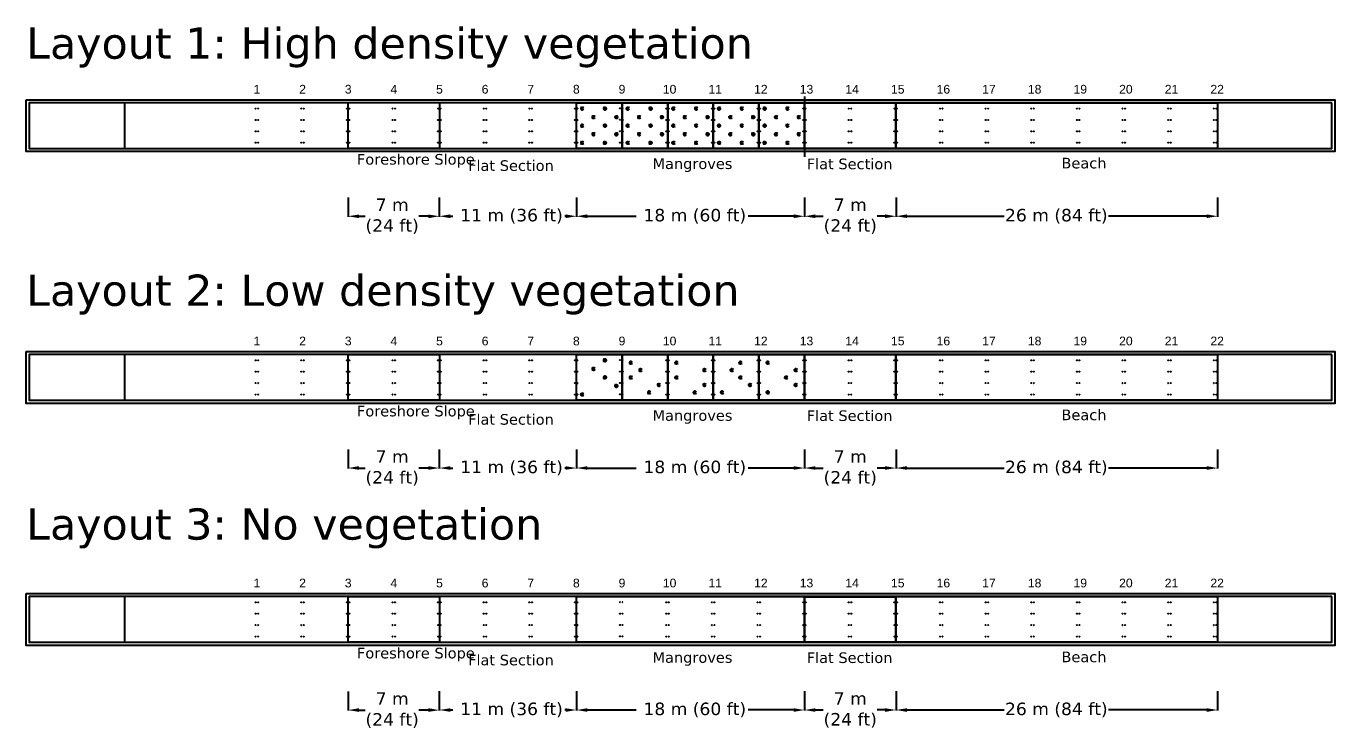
# Model space of a CAD drawing. Header units: feet. Extents: x 0 to 695, y -979 to -294.
# Drawn here: x 499.1 to 604, y -469 to -412.8 of the extents above; entities that cross this region are included whole.
import ezdxf

# ---------------------------------------------------------------- set-up
doc = ezdxf.new("R2010")
doc.units = ezdxf.units.FT
doc.header["$MEASUREMENT"] = 0
doc.header["$PDMODE"] = 35
for name, color, linetype in [(').5 layer template', 7, 'Continuous'), ('ATM Mangroves', 3, 'Continuous'), ('Beach Slopes', 80, 'Continuous'), ('No of Bays', 2, 'Continuous'), ('Slabs', 7, 'Continuous')]:
    doc.layers.add(name, color=color, linetype=linetype)
doc.styles.get("Standard").update_dxf_attribs({"font": 'verdana.ttf'})
doc.dimstyles.new('Meters', dxfattribs={"dimscale": 0.25, "dimtxt": 1, "dimasz": 0.18, "dimexe": 0.178, "dimexo": 0.0625, "dimgap": 0.09, "dimtad": 0, "dimtih": 1, "dimtoh": 1, "dimzin": 0, "dimdsep": 46, "dimtxsty": 'Standard', "dimcen": 0.09, "dimazin": 0, "dimtfac": 1, "dimtofl": 0, "dimtmove": 0, "dimatfit": 3, "dimfxl": 0.5, "dimfxlon": 1, "dimtolj": 1, "dimtzin": 0, "dimarcsym": 0})

# ---------------------------------------------------------------- blocks, each defined once
blk = doc.blocks.new('*D166')
at = {"layer": 'Beach Slopes', "color": 0, "lineweight": -2, "transparency": 16777216}
for p, q in [((543.2, -426.54), (543.2, -428.09)), ((561.48, -426.54), (561.48, -428.09)), ((544.08, -428.04), (547.99, -428.04)), ((560.61, -428.04), (556.96, -428.04))]:
    blk.add_line(p, q, dxfattribs=at)
at = {"layer": 'Beach Slopes', "color": 0, "transparency": 16777216}
for points in [[(544.08, -427.89), (544.08, -428.19), (543.2, -428.04)], [(560.61, -427.89), (560.61, -428.19), (561.48, -428.04)]]:
    blk.add_solid(points, dxfattribs=at)
at = {"layer": 'Defpoints', "color": 0, "transparency": 16777216}
for p in [(543.2, -422.61), (561.48, -422.61), (561.48, -428.04)]:
    blk.add_point(p, dxfattribs=at)
at = {"layer": 'Beach Slopes', "color": 0, "transparency": 16777216, "insert": (552.47, -428.04), "char_height": 0.25, "attachment_point": 5}
blk.add_mtext('\\A1;{\\H4x; 18 m (60 ft)}', dxfattribs=at)
blk = doc.blocks.new('*D167')
at = {"layer": 'Beach Slopes', "color": 0, "lineweight": -2, "transparency": 16777216}
for p, q in [((568.82, -426.54), (568.82, -428.08)), ((594.6, -426.54), (594.6, -428.08)), ((569.69, -428.04), (577.48, -428.04)), ((593.73, -428.04), (585.85, -428.04))]:
    blk.add_line(p, q, dxfattribs=at)
at = {"layer": 'Beach Slopes', "color": 0, "transparency": 16777216}
for points in [[(569.69, -427.89), (569.69, -428.18), (568.82, -428.04)], [(593.73, -427.89), (593.73, -428.18), (594.6, -428.04)]]:
    blk.add_solid(points, dxfattribs=at)
at = {"layer": 'Defpoints', "color": 0, "transparency": 16777216}
for p in [(568.82, -422.61), (594.6, -422.61), (594.6, -428.04)]:
    blk.add_point(p, dxfattribs=at)
at = {"layer": 'Beach Slopes', "color": 0, "transparency": 16777216, "insert": (581.67, -428.04), "char_height": 0.25, "attachment_point": 5}
blk.add_mtext('\\A1;{\\H4x;26 m (84 ft)}', dxfattribs=at)
blk = doc.blocks.new('*D168')
at = {"layer": 'Beach Slopes', "color": 0, "lineweight": -2, "transparency": 16777216}
for p, q in [((524.89, -426.54), (524.89, -428.09)), ((532.21, -426.54), (532.21, -428.09)), ((525.77, -428.04), (526.27, -428.04)), ((531.34, -428.04), (530.58, -428.04))]:
    blk.add_line(p, q, dxfattribs=at)
at = {"layer": 'Beach Slopes', "color": 0, "transparency": 16777216}
for points in [[(525.77, -427.9), (525.77, -428.19), (524.89, -428.04)], [(531.34, -427.9), (531.34, -428.19), (532.21, -428.04)]]:
    blk.add_solid(points, dxfattribs=at)
at = {"layer": 'Defpoints', "color": 0, "transparency": 16777216}
for p in [(524.89, -422.59), (532.21, -422.6), (532.21, -428.04)]:
    blk.add_point(p, dxfattribs=at)
at = {"layer": 'Beach Slopes', "color": 0, "transparency": 16777216, "insert": (528.43, -428.04), "char_height": 0.25, "width": 5.0711, "attachment_point": 5}
blk.add_mtext('\\A1;{\\H4x;7 m\\P(24 ft)}', dxfattribs=at)
blk = doc.blocks.new('*D164')
at = {"layer": 'Beach Slopes', "color": 0, "lineweight": -2, "transparency": 16777216}
for p, q in [((532.21, -426.54), (532.21, -428.08)), ((543.2, -426.54), (543.2, -428.08)), ((533.09, -428.04), (533.3, -428.04)), ((542.33, -428.04), (542.27, -428.04))]:
    blk.add_line(p, q, dxfattribs=at)
at = {"layer": 'Beach Slopes', "color": 0, "transparency": 16777216}
for points in [[(533.09, -427.89), (533.09, -428.19), (532.21, -428.04)], [(542.33, -427.89), (542.33, -428.19), (543.2, -428.04)]]:
    blk.add_solid(points, dxfattribs=at)
at = {"layer": 'Defpoints', "color": 0, "transparency": 16777216}
for p in [(532.21, -422.6), (543.2, -422.61), (543.2, -428.04)]:
    blk.add_point(p, dxfattribs=at)
at = {"layer": 'Beach Slopes', "color": 0, "transparency": 16777216, "insert": (537.78, -428.04), "char_height": 0.25, "attachment_point": 5}
blk.add_mtext('\\A1;{\\H4x; 11 m (36 ft)}', dxfattribs=at)
blk = doc.blocks.new('*D165')
at = {"layer": 'Beach Slopes', "color": 0, "lineweight": -2, "transparency": 16777216}
for p, q in [((561.48, -426.54), (561.48, -428.08)), ((568.82, -426.54), (568.82, -428.08)), ((562.36, -428.04), (562.99, -428.04)), ((567.94, -428.04), (567.3, -428.04))]:
    blk.add_line(p, q, dxfattribs=at)
at = {"layer": 'Beach Slopes', "color": 0, "transparency": 16777216}
for points in [[(562.36, -427.89), (562.36, -428.19), (561.48, -428.04)], [(567.94, -427.89), (567.94, -428.19), (568.82, -428.04)]]:
    blk.add_solid(points, dxfattribs=at)
at = {"layer": 'Defpoints', "color": 0, "transparency": 16777216}
for p in [(561.48, -422.61), (568.82, -422.61), (568.82, -428.04)]:
    blk.add_point(p, dxfattribs=at)
at = {"layer": 'Beach Slopes', "color": 0, "transparency": 16777216, "insert": (565.15, -428.04), "char_height": 0.25, "attachment_point": 5}
blk.add_mtext('\\A1;{\\H4x;7 m \\P(24 ft)}', dxfattribs=at)
blk = doc.blocks.new('*D154')
at = {"layer": 'Beach Slopes', "color": 0, "lineweight": -2, "transparency": 16777216}
for p, q in [((524.89, -466.12), (524.89, -467.66)), ((532.21, -466.12), (532.21, -467.66)), ((525.77, -467.62), (526.27, -467.62)), ((531.34, -467.62), (530.58, -467.62))]:
    blk.add_line(p, q, dxfattribs=at)
at = {"layer": 'Beach Slopes', "color": 0, "transparency": 16777216}
for points in [[(525.77, -467.47), (525.77, -467.76), (524.89, -467.62)], [(531.34, -467.47), (531.34, -467.76), (532.21, -467.62)]]:
    blk.add_solid(points, dxfattribs=at)
at = {"layer": 'Defpoints', "color": 0, "transparency": 16777216}
for p in [(524.89, -462.17), (532.21, -462.18), (532.21, -467.62)]:
    blk.add_point(p, dxfattribs=at)
at = {"layer": 'Beach Slopes', "color": 0, "transparency": 16777216, "insert": (528.43, -467.62), "char_height": 0.25, "width": 5.0711, "attachment_point": 5}
blk.add_mtext('\\A1;{\\H4x;7 m\\P(24 ft)}', dxfattribs=at)
blk = doc.blocks.new('*D155')
at = {"layer": 'Beach Slopes', "color": 0, "lineweight": -2, "transparency": 16777216}
for p, q in [((532.21, -466.11), (532.21, -467.66)), ((543.2, -466.11), (543.2, -467.66)), ((533.09, -467.61), (533.3, -467.61)), ((542.33, -467.61), (542.27, -467.61))]:
    blk.add_line(p, q, dxfattribs=at)
at = {"layer": 'Beach Slopes', "color": 0, "transparency": 16777216}
for points in [[(533.09, -467.47), (533.09, -467.76), (532.21, -467.61)], [(542.33, -467.47), (542.33, -467.76), (543.2, -467.61)]]:
    blk.add_solid(points, dxfattribs=at)
at = {"layer": 'Defpoints', "color": 0, "transparency": 16777216}
for p in [(532.21, -462.18), (543.2, -462.18), (543.2, -467.61)]:
    blk.add_point(p, dxfattribs=at)
at = {"layer": 'Beach Slopes', "color": 0, "transparency": 16777216, "insert": (537.78, -467.61), "char_height": 0.25, "attachment_point": 5}
blk.add_mtext('\\A1;{\\H4x; 11 m (36 ft)}', dxfattribs=at)
blk = doc.blocks.new('*D156')
at = {"layer": 'Beach Slopes', "color": 0, "lineweight": -2, "transparency": 16777216}
for p, q in [((543.2, -446.72), (543.2, -448.26)), ((561.48, -446.72), (561.48, -448.26)), ((544.08, -448.22), (547.99, -448.22)), ((560.61, -448.22), (556.96, -448.22))]:
    blk.add_line(p, q, dxfattribs=at)
at = {"layer": 'Beach Slopes', "color": 0, "transparency": 16777216}
for points in [[(544.08, -448.07), (544.08, -448.36), (543.2, -448.22)], [(560.61, -448.07), (560.61, -448.36), (561.48, -448.22)]]:
    blk.add_solid(points, dxfattribs=at)
at = {"layer": 'Defpoints', "color": 0, "transparency": 16777216}
for p in [(543.2, -442.78), (561.48, -442.79), (561.48, -448.22)]:
    blk.add_point(p, dxfattribs=at)
at = {"layer": 'Beach Slopes', "color": 0, "transparency": 16777216, "insert": (552.47, -448.22), "char_height": 0.25, "attachment_point": 5}
blk.add_mtext('\\A1;{\\H4x; 18 m (60 ft)}', dxfattribs=at)
blk = doc.blocks.new('*D157')
at = {"layer": 'Beach Slopes', "color": 0, "lineweight": -2, "transparency": 16777216}
for p, q in [((568.82, -446.72), (568.82, -448.26)), ((594.6, -446.72), (594.6, -448.26)), ((569.69, -448.22), (577.48, -448.22)), ((593.73, -448.22), (585.85, -448.22))]:
    blk.add_line(p, q, dxfattribs=at)
at = {"layer": 'Beach Slopes', "color": 0, "transparency": 16777216}
for points in [[(569.69, -448.07), (569.69, -448.36), (568.82, -448.22)], [(593.73, -448.07), (593.73, -448.36), (594.6, -448.22)]]:
    blk.add_solid(points, dxfattribs=at)
at = {"layer": 'Defpoints', "color": 0, "transparency": 16777216}
for p in [(568.82, -442.79), (594.6, -442.78), (594.6, -448.22)]:
    blk.add_point(p, dxfattribs=at)
at = {"layer": 'Beach Slopes', "color": 0, "transparency": 16777216, "insert": (581.67, -448.22), "char_height": 0.25, "attachment_point": 5}
blk.add_mtext('\\A1;{\\H4x;26 m (84 ft)}', dxfattribs=at)
blk = doc.blocks.new('*D158')
at = {"layer": 'Beach Slopes', "color": 0, "lineweight": -2, "transparency": 16777216}
for p, q in [((524.89, -446.72), (524.89, -448.26)), ((532.21, -446.72), (532.21, -448.26)), ((525.77, -448.22), (526.27, -448.22)), ((531.34, -448.22), (530.58, -448.22))]:
    blk.add_line(p, q, dxfattribs=at)
at = {"layer": 'Beach Slopes', "color": 0, "transparency": 16777216}
for points in [[(525.77, -448.07), (525.77, -448.36), (524.89, -448.22)], [(531.34, -448.07), (531.34, -448.36), (532.21, -448.22)]]:
    blk.add_solid(points, dxfattribs=at)
at = {"layer": 'Defpoints', "color": 0, "transparency": 16777216}
for p in [(524.89, -442.77), (532.21, -442.78), (532.21, -448.22)]:
    blk.add_point(p, dxfattribs=at)
at = {"layer": 'Beach Slopes', "color": 0, "transparency": 16777216, "insert": (528.43, -448.22), "char_height": 0.25, "width": 5.0711, "attachment_point": 5}
blk.add_mtext('\\A1;{\\H4x;7 m\\P(24 ft)}', dxfattribs=at)
blk = doc.blocks.new('*D159')
at = {"layer": 'Beach Slopes', "color": 0, "lineweight": -2, "transparency": 16777216}
for p, q in [((532.21, -446.72), (532.21, -448.26)), ((543.2, -446.72), (543.2, -448.26)), ((533.09, -448.22), (533.3, -448.22)), ((542.33, -448.22), (542.27, -448.22))]:
    blk.add_line(p, q, dxfattribs=at)
at = {"layer": 'Beach Slopes', "color": 0, "transparency": 16777216}
for points in [[(533.09, -448.07), (533.09, -448.36), (532.21, -448.22)], [(542.33, -448.07), (542.33, -448.36), (543.2, -448.22)]]:
    blk.add_solid(points, dxfattribs=at)
at = {"layer": 'Defpoints', "color": 0, "transparency": 16777216}
for p in [(532.21, -442.78), (543.2, -442.78), (543.2, -448.22)]:
    blk.add_point(p, dxfattribs=at)
at = {"layer": 'Beach Slopes', "color": 0, "transparency": 16777216, "insert": (537.78, -448.22), "char_height": 0.25, "attachment_point": 5}
blk.add_mtext('\\A1;{\\H4x; 11 m (36 ft)}', dxfattribs=at)
blk = doc.blocks.new('*D160')
at = {"layer": 'Beach Slopes', "color": 0, "lineweight": -2, "transparency": 16777216}
for p, q in [((561.48, -446.72), (561.48, -448.26)), ((568.82, -446.72), (568.82, -448.26)), ((562.36, -448.22), (562.99, -448.22)), ((567.94, -448.22), (567.3, -448.22))]:
    blk.add_line(p, q, dxfattribs=at)
at = {"layer": 'Beach Slopes', "color": 0, "transparency": 16777216}
for points in [[(562.36, -448.07), (562.36, -448.36), (561.48, -448.22)], [(567.94, -448.07), (567.94, -448.36), (568.82, -448.22)]]:
    blk.add_solid(points, dxfattribs=at)
at = {"layer": 'Defpoints', "color": 0, "transparency": 16777216}
for p in [(561.48, -442.79), (568.82, -442.78), (568.82, -448.22)]:
    blk.add_point(p, dxfattribs=at)
at = {"layer": 'Beach Slopes', "color": 0, "transparency": 16777216, "insert": (565.15, -448.22), "char_height": 0.25, "attachment_point": 5}
blk.add_mtext('\\A1;{\\H4x;7 m \\P(24 ft)}', dxfattribs=at)
blk = doc.blocks.new('*D161')
at = {"layer": 'Beach Slopes', "color": 0, "lineweight": -2, "transparency": 16777216}
for p, q in [((543.2, -466.11), (543.2, -467.66)), ((561.48, -466.11), (561.48, -467.66)), ((544.08, -467.61), (547.99, -467.61)), ((560.61, -467.61), (556.96, -467.61))]:
    blk.add_line(p, q, dxfattribs=at)
at = {"layer": 'Beach Slopes', "color": 0, "transparency": 16777216}
for points in [[(544.08, -467.47), (544.08, -467.76), (543.2, -467.61)], [(560.61, -467.47), (560.61, -467.76), (561.48, -467.61)]]:
    blk.add_solid(points, dxfattribs=at)
at = {"layer": 'Defpoints', "color": 0, "transparency": 16777216}
for p in [(543.2, -462.18), (561.48, -462.19), (561.48, -467.61)]:
    blk.add_point(p, dxfattribs=at)
at = {"layer": 'Beach Slopes', "color": 0, "transparency": 16777216, "insert": (552.47, -467.61), "char_height": 0.25, "attachment_point": 5}
blk.add_mtext('\\A1;{\\H4x; 18 m (60 ft)}', dxfattribs=at)
blk = doc.blocks.new('*D162')
at = {"layer": 'Beach Slopes', "color": 0, "lineweight": -2, "transparency": 16777216}
for p, q in [((568.82, -466.11), (568.82, -467.66)), ((594.6, -466.11), (594.6, -467.66)), ((569.69, -467.61), (577.48, -467.61)), ((593.73, -467.61), (585.85, -467.61))]:
    blk.add_line(p, q, dxfattribs=at)
at = {"layer": 'Beach Slopes', "color": 0, "transparency": 16777216}
for points in [[(569.69, -467.47), (569.69, -467.76), (568.82, -467.61)], [(593.73, -467.47), (593.73, -467.76), (594.6, -467.61)]]:
    blk.add_solid(points, dxfattribs=at)
at = {"layer": 'Defpoints', "color": 0, "transparency": 16777216}
for p in [(568.82, -462.19), (594.6, -462.18), (594.6, -467.61)]:
    blk.add_point(p, dxfattribs=at)
at = {"layer": 'Beach Slopes', "color": 0, "transparency": 16777216, "insert": (581.67, -467.61), "char_height": 0.25, "attachment_point": 5}
blk.add_mtext('\\A1;{\\H4x;26 m (84 ft)}', dxfattribs=at)
blk = doc.blocks.new('*D163')
at = {"layer": 'Beach Slopes', "color": 0, "lineweight": -2, "transparency": 16777216}
for p, q in [((561.48, -466.11), (561.48, -467.66)), ((568.82, -466.11), (568.82, -467.66)), ((562.36, -467.61), (562.99, -467.61)), ((567.94, -467.61), (567.3, -467.61))]:
    blk.add_line(p, q, dxfattribs=at)
at = {"layer": 'Beach Slopes', "color": 0, "transparency": 16777216}
for points in [[(562.36, -467.47), (562.36, -467.76), (561.48, -467.61)], [(567.94, -467.47), (567.94, -467.76), (568.82, -467.61)]]:
    blk.add_solid(points, dxfattribs=at)
at = {"layer": 'Defpoints', "color": 0, "transparency": 16777216}
for p in [(561.48, -462.19), (568.82, -462.18), (568.82, -467.61)]:
    blk.add_point(p, dxfattribs=at)
at = {"layer": 'Beach Slopes', "color": 0, "transparency": 16777216, "insert": (565.15, -467.61), "char_height": 0.25, "attachment_point": 5}
blk.add_mtext('\\A1;{\\H4x;7 m \\P(24 ft)}', dxfattribs=at)

msp = doc.modelspace()

# ---------------------------------------------------------------- linework, layer by layer
at = {"transparency": 33554687}
for p, q in [((506.966, -418.95), (506.966, -422.607)), ((594.601, -418.95), (594.601, -422.607)), ((506.966, -439.127), (506.966, -442.785)), ((594.601, -439.127), (594.601, -442.785)), ((506.966, -458.524), (506.966, -462.181)), ((594.601, -458.524), (594.601, -462.181))]:
    msp.add_line(p, q, dxfattribs=at)
for points in [[(499.092, -418.7), (603.994, -418.7), (603.994, -422.857), (499.092, -422.857)], [(603.744, -418.95), (499.342, -418.95), (499.342, -422.607), (603.744, -422.607)], [(499.092, -438.877), (603.994, -438.877), (603.994, -443.035), (499.092, -443.035)], [(603.744, -439.127), (499.342, -439.127), (499.342, -442.785), (603.744, -442.785)], [(499.092, -458.274), (603.994, -458.274), (603.994, -462.431), (499.092, -462.431)], [(603.744, -458.524), (499.342, -458.524), (499.342, -462.181), (603.744, -462.181)]]:
    msp.add_lwpolyline(points, close=True, dxfattribs=at)
for points in [[(543.201, -418.7), (561.48, -418.7)], [(561.48, -418.95), (543.201, -418.95)], [(543.201, -422.607), (561.48, -422.607)], [(561.48, -422.857), (543.201, -422.857)], [(543.201, -438.877), (561.48, -438.877)], [(561.48, -439.127), (543.201, -439.127)], [(543.201, -442.785), (561.48, -442.785)], [(561.48, -443.035), (543.201, -443.035)]]:
    msp.add_lwpolyline(points, dxfattribs=at)
at = {"color": 1, "transparency": 33554687}
for points in [[(543.201, -418.95), (561.48, -418.954), (561.48, -422.611), (543.201, -422.607)], [(543.201, -418.95), (561.48, -418.954), (561.48, -422.611), (543.201, -422.607)], [(543.201, -439.127), (561.48, -439.131), (561.48, -442.789), (543.201, -442.785)], [(543.201, -439.127), (561.48, -439.131), (561.48, -442.789), (543.201, -442.785)], [(543.201, -458.524), (561.48, -458.528), (561.48, -462.185), (543.201, -462.181)]]:
    msp.add_lwpolyline(points, close=True, dxfattribs=at)
at = {"transparency": 33554687}
for centre in [(517.481, -419.407), (517.684, -419.407), (521.139, -419.407), (521.342, -419.407), (524.796, -419.407), (525, -419.407), (528.454, -419.407), (528.657, -419.407), (532.112, -419.407), (532.315, -419.407), (535.769, -419.407), (535.972, -419.407), (539.427, -419.407), (539.63, -419.407), (543.084, -419.407), (543.084, -419.407), (543.288, -419.407), (543.288, -419.407), (546.687, -419.394), (546.687, -419.394), (546.891, -419.394), (550.4, -419.407), (550.4, -419.407), (550.603, -419.407), (550.603, -419.407), (554.057, -419.407), (554.057, -419.407), (554.26, -419.407), (554.26, -419.407), (557.715, -419.407), (557.715, -419.407), (557.918, -419.407), (557.918, -419.407), (561.372, -419.407), (561.372, -419.407), (561.576, -419.407), (561.576, -419.407), (565.03, -419.407), (565.233, -419.407), (568.688, -419.407), (568.891, -419.407), (572.345, -419.407), (572.548, -419.407), (576.003, -419.407), (576.206, -419.407), (579.66, -419.407), (579.864, -419.407), (583.318, -419.407), (583.521, -419.407), (586.976, -419.407), (587.179, -419.407), (590.633, -419.407), (590.836, -419.407), (594.291, -419.407), (594.494, -419.407), (517.481, -420.321), (517.684, -420.321), (521.139, -420.321), (521.342, -420.321), (524.796, -420.321), (525, -420.321), (528.454, -420.321), (528.657, -420.321), (532.112, -420.321), (532.315, -420.321), (535.769, -420.321), (535.972, -420.321), (539.427, -420.321), (539.63, -420.321), (543.084, -420.321), (543.084, -420.321), (543.288, -420.321), (543.288, -420.321), (546.687, -420.309), (546.687, -420.309), (546.891, -420.309), (546.891, -420.309), (546.905, -420.325), (550.4, -420.321), (550.4, -420.321), (550.603, -420.321), (550.603, -420.321), (554.057, -420.321), (554.057, -420.321), (554.26, -420.321), (554.26, -420.321), (557.715, -420.321), (557.715, -420.321), (557.918, -420.321), (557.918, -420.321), (561.372, -420.321), (561.372, -420.321), (561.576, -420.321), (561.576, -420.321), (565.03, -420.321), (565.233, -420.321), (568.688, -420.321), (568.891, -420.321), (572.345, -420.321), (572.548, -420.321), (576.003, -420.321), (576.206, -420.321), (579.66, -420.321), (579.864, -420.321), (583.318, -420.321), (583.521, -420.321), (586.976, -420.321), (587.179, -420.321), (590.633, -420.321), (590.836, -420.321), (594.291, -420.321), (594.494, -420.321), (517.481, -421.236), (517.684, -421.236), (521.139, -421.236), (521.342, -421.236), (524.796, -421.236), (525, -421.236), (528.454, -421.236), (528.657, -421.236), (532.112, -421.236), (532.315, -421.236), (535.769, -421.236), (535.972, -421.236), (539.427, -421.236), (539.63, -421.236), (543.084, -421.236), (543.288, -421.236), (543.288, -421.236), (546.687, -421.223), (546.891, -421.223), (546.891, -421.223), (546.905, -421.24), (550.4, -421.236), (550.4, -421.236), (550.603, -421.236), (550.603, -421.236), (554.057, -421.236), (554.057, -421.236), (554.26, -421.236), (554.26, -421.236), (557.715, -421.236), (557.715, -421.236), (557.918, -421.236), (557.918, -421.236), (561.372, -421.236), (561.372, -421.236), (561.576, -421.236), (561.576, -421.236), (565.03, -421.236), (565.233, -421.236), (568.688, -421.236), (568.891, -421.236), (572.345, -421.236), (572.548, -421.236), (576.003, -421.236), (576.206, -421.236), (579.66, -421.236), (579.864, -421.236), (583.318, -421.236), (583.521, -421.236), (586.976, -421.236), (587.179, -421.236), (590.633, -421.236), (590.836, -421.236), (594.291, -421.236), (594.494, -421.236), (517.481, -422.15), (517.684, -422.15), (521.139, -422.15), (521.342, -422.15), (524.796, -422.15), (525, -422.15), (528.454, -422.15), (528.657, -422.15), (532.112, -422.15), (532.315, -422.15), (535.769, -422.15), (535.972, -422.15), (539.427, -422.15), (539.63, -422.15), (543.084, -422.15), (543.084, -422.15), (543.288, -422.15), (543.288, -422.15), (546.687, -422.137), (546.687, -422.137), (546.891, -422.137), (550.4, -422.15), (550.4, -422.15), (550.603, -422.15), (550.603, -422.15), (554.057, -422.15), (554.057, -422.15), (554.26, -422.15), (554.26, -422.15), (557.715, -422.15), (557.715, -422.15), (557.918, -422.15), (557.918, -422.15), (561.372, -422.15), (561.372, -422.15), (561.576, -422.15), (561.576, -422.15), (565.03, -422.15), (565.233, -422.15), (568.688, -422.15), (568.891, -422.15), (572.345, -422.15), (572.548, -422.15), (576.003, -422.15), (576.206, -422.15), (579.66, -422.15), (579.864, -422.15), (583.318, -422.15), (583.521, -422.15), (586.976, -422.15), (587.179, -422.15), (590.633, -422.15), (590.836, -422.15), (594.291, -422.15), (594.494, -422.15), (517.481, -439.584), (517.481, -440.499), (517.684, -439.584), (517.684, -440.499), (521.139, -439.584), (521.139, -440.499), (521.342, -439.584), (521.342, -440.499), (524.796, -439.584), (524.796, -440.499), (525, -439.584), (525, -440.499), (528.454, -439.584), (528.454, -440.499), (528.657, -439.584), (528.657, -440.499), (532.112, -439.584), (532.112, -440.499), (532.315, -439.584), (532.315, -440.499), (535.769, -439.584), (535.769, -440.499), (535.972, -439.584), (535.972, -440.499), (539.427, -439.584), (539.427, -440.499), (539.63, -439.584), (539.63, -440.499), (543.084, -439.584), (543.084, -439.584), (543.084, -440.499), (543.084, -440.499), (543.288, -439.584), (543.288, -439.584), (543.288, -440.499), (543.288, -440.499), (546.687, -439.572), (546.687, -439.572), (546.687, -440.486), (546.687, -440.486), (546.891, -439.572), (546.891, -440.486), (546.891, -440.486), (546.905, -440.503), (550.4, -439.584), (550.4, -439.584), (550.4, -440.499), (550.4, -440.499), (550.603, -439.584), (550.603, -439.584), (550.603, -440.499), (550.603, -440.499), (554.057, -439.584), (554.057, -439.584), (554.057, -440.499), (554.057, -440.499), (554.26, -439.584), (554.26, -439.584), (554.26, -440.499), (554.26, -440.499), (557.715, -439.584), (557.715, -439.584), (557.715, -440.499), (557.715, -440.499), (557.918, -439.584), (557.918, -439.584), (557.918, -440.499), (557.918, -440.499), (561.372, -439.584), (561.372, -439.584), (561.372, -440.499), (561.372, -440.499), (561.576, -439.584), (561.576, -439.584), (561.576, -440.499), (561.576, -440.499), (565.03, -439.584), (565.03, -440.499), (565.233, -439.584), (565.233, -440.499), (568.688, -439.584), (568.688, -440.499), (568.891, -439.584), (568.891, -440.499), (572.345, -439.584), (572.345, -440.499), (572.548, -439.584), (572.548, -440.499), (576.003, -439.584), (576.003, -440.499), (576.206, -439.584), (576.206, -440.499), (579.66, -439.584), (579.66, -440.499), (579.864, -439.584), (579.864, -440.499), (583.318, -439.584), (583.318, -440.499), (583.521, -439.584), (583.521, -440.499), (586.976, -439.584), (586.976, -440.499), (587.179, -439.584), (587.179, -440.499), (590.633, -439.584), (590.633, -440.499), (590.836, -439.584), (590.836, -440.499), (594.291, -439.584), (594.291, -440.499), (594.494, -439.584), (594.494, -440.499), (517.481, -441.413), (517.684, -441.413), (521.139, -441.413), (521.342, -441.413), (524.796, -441.413), (525, -441.413), (528.454, -441.413), (528.657, -441.413), (532.112, -441.413), (532.315, -441.413), (535.769, -441.413), (535.972, -441.413), (539.427, -441.413), (539.63, -441.413), (543.084, -441.413), (543.084, -441.413), (543.288, -441.413), (543.288, -441.413), (546.687, -441.4), (546.687, -441.4), (546.891, -441.4), (546.891, -441.4), (546.905, -441.417), (550.4, -441.413), (550.4, -441.413), (550.603, -441.413), (550.603, -441.413), (554.057, -441.413), (554.057, -441.413), (554.26, -441.413), (554.26, -441.413), (557.715, -441.413), (557.715, -441.413), (557.918, -441.413), (557.918, -441.413), (561.372, -441.413), (561.372, -441.413), (561.576, -441.413), (561.576, -441.413), (565.03, -441.413), (565.233, -441.413), (568.688, -441.413), (568.891, -441.413), (572.345, -441.413), (572.548, -441.413), (576.003, -441.413), (576.206, -441.413), (579.66, -441.413), (579.864, -441.413), (583.318, -441.413), (583.521, -441.413), (586.976, -441.413), (587.179, -441.413), (590.633, -441.413), (590.836, -441.413), (594.291, -441.413), (594.494, -441.413), (517.481, -442.328), (517.684, -442.328), (521.139, -442.328), (521.342, -442.328), (524.796, -442.328), (525, -442.328), (528.454, -442.328), (528.657, -442.328), (532.112, -442.328), (532.315, -442.328), (535.769, -442.328), (535.972, -442.328), (539.427, -442.328), (539.63, -442.328), (543.084, -442.328), (543.084, -442.328), (543.288, -442.328), (543.288, -442.328), (546.687, -442.315), (546.687, -442.315), (546.891, -442.315), (550.4, -442.328), (550.4, -442.328), (550.603, -442.328), (550.603, -442.328), (554.057, -442.328), (554.057, -442.328), (554.26, -442.328), (554.26, -442.328), (557.715, -442.328), (557.715, -442.328), (557.918, -442.328), (557.918, -442.328), (561.372, -442.328), (561.372, -442.328), (561.576, -442.328), (561.576, -442.328), (565.03, -442.328), (565.233, -442.328), (568.688, -442.328), (568.891, -442.328), (572.345, -442.328), (572.548, -442.328), (576.003, -442.328), (576.206, -442.328), (579.66, -442.328), (579.864, -442.328), (583.318, -442.328), (583.521, -442.328), (586.976, -442.328), (587.179, -442.328), (590.633, -442.328), (590.836, -442.328), (594.291, -442.328), (594.494, -442.328), (517.481, -458.981), (517.684, -458.981), (521.139, -458.981), (521.342, -458.981), (524.796, -458.981), (525, -458.981), (528.454, -458.981), (528.657, -458.981), (532.112, -458.981), (532.315, -458.981), (535.769, -458.981), (535.972, -458.981), (539.427, -458.981), (539.63, -458.981), (543.084, -458.981), (543.288, -458.981), (546.687, -458.968), (546.891, -458.968), (550.4, -458.981), (550.603, -458.981), (554.057, -458.981), (554.26, -458.981), (557.715, -458.981), (557.918, -458.981), (561.372, -458.981), (561.576, -458.981), (565.03, -458.981), (565.233, -458.981), (568.688, -458.981), (568.891, -458.981), (572.345, -458.981), (572.548, -458.981), (576.003, -458.981), (576.206, -458.981), (579.66, -458.981), (579.864, -458.981), (583.318, -458.981), (583.521, -458.981), (586.976, -458.981), (587.179, -458.981), (590.633, -458.981), (590.836, -458.981), (594.291, -458.981), (594.494, -458.981), (517.481, -459.895), (517.684, -459.895), (521.139, -459.895), (521.342, -459.895), (524.796, -459.895), (525, -459.895), (528.454, -459.895), (528.657, -459.895), (532.112, -459.895), (532.315, -459.895), (535.769, -459.895), (535.972, -459.895), (539.427, -459.895), (539.63, -459.895), (543.084, -459.895), (543.288, -459.895), (546.687, -459.883), (546.891, -459.883), (550.4, -459.895), (550.603, -459.895), (554.057, -459.895), (554.26, -459.895), (557.715, -459.895), (557.918, -459.895), (561.372, -459.895), (561.576, -459.895), (565.03, -459.895), (565.233, -459.895), (568.688, -459.895), (568.891, -459.895), (572.345, -459.895), (572.548, -459.895), (576.003, -459.895), (576.206, -459.895), (579.66, -459.895), (579.864, -459.895), (583.318, -459.895), (583.521, -459.895), (586.976, -459.895), (587.179, -459.895), (590.633, -459.895), (590.836, -459.895), (594.291, -459.895), (594.494, -459.895), (517.481, -460.81), (517.684, -460.81), (521.139, -460.81), (521.342, -460.81), (524.796, -460.81), (525, -460.81), (528.454, -460.81), (528.657, -460.81), (532.112, -460.81), (532.315, -460.81), (535.769, -460.81), (535.972, -460.81), (539.427, -460.81), (539.63, -460.81), (543.084, -460.81), (543.288, -460.81), (546.687, -460.797), (546.891, -460.797), (550.4, -460.81), (550.603, -460.81), (554.057, -460.81), (554.26, -460.81), (557.715, -460.81), (557.918, -460.81), (561.372, -460.81), (561.576, -460.81), (565.03, -460.81), (565.233, -460.81), (568.688, -460.81), (568.891, -460.81), (572.345, -460.81), (572.548, -460.81), (576.003, -460.81), (576.206, -460.81), (579.66, -460.81), (579.864, -460.81), (583.318, -460.81), (583.521, -460.81), (586.976, -460.81), (587.179, -460.81), (590.633, -460.81), (590.836, -460.81), (594.291, -460.81), (594.494, -460.81), (517.481, -461.724), (517.684, -461.724), (521.139, -461.724), (521.342, -461.724), (524.796, -461.724), (525, -461.724), (528.454, -461.724), (528.657, -461.724), (532.112, -461.724), (532.315, -461.724), (535.769, -461.724), (535.972, -461.724), (539.427, -461.724), (539.63, -461.724), (543.084, -461.724), (543.288, -461.724), (546.687, -461.712), (546.891, -461.712), (550.4, -461.724), (550.603, -461.724), (554.057, -461.724), (554.26, -461.724), (557.715, -461.724), (557.918, -461.724), (561.372, -461.724), (561.576, -461.724), (565.03, -461.724), (565.233, -461.724), (568.688, -461.724), (568.891, -461.724), (572.345, -461.724), (572.548, -461.724), (576.003, -461.724), (576.206, -461.724), (579.66, -461.724), (579.864, -461.724), (583.318, -461.724), (583.521, -461.724), (586.976, -461.724), (587.179, -461.724), (590.633, -461.724), (590.836, -461.724), (594.291, -461.724), (594.494, -461.724)]:
    msp.add_circle(centre, 0.0127, dxfattribs=at)
at = {"layer": 'ATM Mangroves', "color": 7, "transparency": 33554687}
for p, q in [((561.48, -418.44), (561.48, -423.274)), ((546.859, -418.954), (546.859, -419.399)), ((546.859, -422.6), (546.859, -422.155)), ((546.859, -439.132), (546.859, -439.577)), ((546.859, -442.778), (546.859, -442.333))]:
    msp.add_line(p, q, dxfattribs=at)
for points in [[(543.201, -418.95), (532.212, -418.95), (532.212, -422.6), (543.201, -422.6)], [(561.48, -418.954), (568.816, -418.954), (568.816, -422.607), (561.48, -422.607)], [(543.201, -439.127), (532.212, -439.127), (532.212, -442.778), (543.201, -442.778)], [(561.48, -439.131), (568.816, -439.131), (568.816, -442.785), (561.48, -442.785)], [(543.201, -458.524), (532.212, -458.524), (532.212, -462.174), (543.201, -462.174)], [(561.48, -458.528), (568.816, -458.528), (568.816, -462.181), (561.48, -462.181)]]:
    msp.add_lwpolyline(points, close=True, dxfattribs=at)
for points in [[(543.201, -422.6), (543.201, -418.95)], [(561.48, -422.607), (561.48, -418.954)], [(543.201, -442.778), (543.201, -439.127)], [(561.48, -442.785), (561.48, -439.131)]]:
    msp.add_lwpolyline(points, dxfattribs=at)
at = {"layer": 'ATM Mangroves', "color": 7, "lineweight": 50, "ltscale": 1.5, "transparency": 33554687}
for centre in [(543.658, -419.411), (545.487, -419.411), (547.316, -419.411), (549.145, -419.411), (550.973, -419.411), (552.802, -419.411), (554.631, -419.411), (556.46, -419.411), (558.289, -419.411), (560.117, -419.411), (544.573, -420.097), (546.401, -420.097), (548.23, -420.097), (550.059, -420.097), (551.888, -420.097), (553.717, -420.097), (555.545, -420.097), (557.374, -420.097), (559.203, -420.097), (561.032, -420.097), (543.658, -420.783), (544.573, -421.469), (545.487, -420.779), (546.401, -421.469), (547.316, -420.783), (548.23, -421.469), (549.145, -420.779), (550.059, -421.469), (550.973, -420.783), (551.888, -421.469), (552.802, -420.779), (553.717, -421.469), (554.631, -420.783), (555.545, -421.469), (556.46, -420.779), (557.374, -421.469), (558.289, -420.783), (559.203, -421.469), (560.117, -420.779), (561.032, -421.469), (543.658, -422.154), (545.487, -422.154), (547.316, -422.154), (549.145, -422.154), (550.973, -422.154), (552.802, -422.154), (554.631, -422.154), (556.46, -422.154), (558.289, -422.154), (560.117, -422.154), (545.483, -439.582), (545.487, -439.589), (544.569, -440.267), (544.573, -440.275), (547.561, -439.775), (548.335, -440.371), (548.335, -440.371), (551.218, -439.775), (553.465, -440.371), (553.465, -440.371), (555.651, -440.371), (555.651, -440.371), (556.348, -439.775), (558.534, -439.775), (560.78, -440.371), (560.78, -440.371), (545.483, -440.95), (545.487, -440.957), (546.398, -441.639), (546.401, -441.646), (547.56, -440.966), (549.807, -441.561), (551.217, -440.966), (553.465, -441.561), (556.347, -440.966), (557.122, -441.561), (560.004, -440.966), (560.78, -441.561), (543.654, -442.325), (549.031, -442.156), (552.688, -442.156), (554.874, -442.156), (558.532, -442.156)]:
    msp.add_circle(centre, 0.05, dxfattribs=at)
at = {"layer": 'ATM Mangroves', "color": 7, "transparency": 33554687}
for centre, start, end in [((546.859, -418.954), 270, 270.00087), ((546.859, -420.778), 89.99826, 90), ((546.859, -420.778), 270, 270.00174), ((550.516, -420.778), 89.99826, 90), ((550.516, -420.778), 270, 270.00174), ((554.174, -420.778), 89.99826, 90), ((554.174, -420.778), 270, 270.00174), ((557.831, -420.778), 89.99826, 90), ((557.831, -420.778), 270, 270.00174), ((561.489, -420.778), 89.99913, 90), ((561.489, -420.778), 89.99826, 90), ((561.489, -420.778), 270, 270.00087), ((561.489, -420.778), 270, 270.00174), ((546.859, -422.6), 89.99826, 90), ((546.859, -422.6), 0, 90), ((546.859, -439.132), 270, 270.00087), ((561.489, -439.132), 180, 270.00087), ((546.859, -440.956), 89.99826, 90), ((546.859, -440.956), 270, 270.00174), ((550.516, -440.956), 89.99826, 90), ((550.516, -440.956), 270, 270.00174), ((554.174, -440.956), 89.99826, 90), ((554.174, -440.956), 270, 270.00174), ((557.831, -440.956), 89.99826, 90), ((557.831, -440.956), 270, 270.00174), ((561.489, -440.956), 89.99913, 90), ((561.489, -440.956), 89.99826, 90), ((561.489, -440.956), 270, 270.00087), ((561.489, -440.956), 270, 270.00174), ((543.201, -442.778), 0, 90), ((546.859, -442.778), 89.99826, 90), ((557.831, -442.778), 0, 180), ((561.489, -442.778), 90, 180)]:
    msp.add_arc(centre, 0.05, start, end, dxfattribs=at)
at = {"layer": 'Beach Slopes', "transparency": 33554687}
for points in [[(532.212, -422.604), (524.892, -422.593), (524.892, -418.935), (532.212, -418.946)], [(568.816, -418.954), (594.601, -418.95), (594.601, -422.607), (568.816, -422.611)], [(532.212, -442.781), (524.892, -442.77), (524.892, -439.113), (532.212, -439.124)], [(568.816, -439.131), (594.601, -439.127), (594.601, -442.785), (568.816, -442.789)], [(532.212, -462.178), (524.892, -462.167), (524.892, -458.509), (532.212, -458.52)], [(568.816, -458.528), (594.601, -458.524), (594.601, -462.181), (568.816, -462.185)]]:
    msp.add_lwpolyline(points, close=True, dxfattribs=at)
at = {"layer": 'Slabs', "color": 0, "transparency": 33554687}
for points in [[(543.201, -418.954), (546.859, -418.954), (546.859, -422.6), (543.201, -422.6)], [(546.859, -418.954), (550.516, -418.954), (550.516, -422.6), (546.859, -422.6)], [(550.516, -418.954), (554.174, -418.954), (554.174, -422.6), (550.516, -422.6)], [(554.174, -418.954), (557.831, -418.954), (557.831, -422.6), (554.174, -422.6)], [(557.831, -418.954), (561.489, -418.954), (561.489, -422.6), (557.831, -422.6)], [(543.201, -439.132), (546.859, -439.132), (546.859, -442.778), (543.201, -442.778)], [(546.859, -439.132), (550.516, -439.132), (550.516, -442.778), (546.859, -442.778)], [(550.516, -439.132), (554.174, -439.132), (554.174, -442.778), (550.516, -442.778)], [(554.174, -439.132), (557.831, -439.132), (557.831, -442.778), (554.174, -442.778)], [(557.831, -439.132), (561.489, -439.132), (561.489, -442.778), (557.831, -442.778)]]:
    msp.add_lwpolyline(points, close=True, dxfattribs=at)

# ---------------------------------------------------------------- texts
at = {"layer": ').5 layer template', "transparency": 33554687, "char_height": 2.5, "attachment_point": 1}
for s, width, insert in [('\\A1;Layout 1: High density vegetation', 88.95632, (499.092, -412.912)), ('\\A1;Layout 2: Low density vegetation', 86.12116, (499.092, -432.716)), ('Layout 3: No vegetation', 72.11417, (499.092, -451.453))]:
    msp.add_mtext_dynamic_manual_height_columns(s, width=width, gutter_width=1, heights=[0], dxfattribs=dict(at, insert=insert))
at = {"color": 0, "transparency": 33554687, "char_height": 0.85, "attachment_point": 1}
for s, width, insert in [('Foreshore Slope', 8.92009, (525.607, -423.051)), ('Flat Section', 14.66845, (534.517, -423.553)), ('Mangroves', 2.03217, (549.297, -423.403)), ('Flat Section', 14.66845, (561.664, -423.419)), ('Foreshore Slope', 8.92009, (525.607, -443.229)), ('Mangroves', 2.03217, (549.297, -443.581)), ('Flat Section', 14.66845, (561.664, -443.596)), ('Flat Section', 14.66845, (534.517, -443.893)), ('Foreshore Slope', 8.92009, (525.607, -462.625)), ('Flat Section', 14.66845, (534.517, -463.18)), ('Mangroves', 2.03217, (549.297, -462.977)), ('Flat Section', 14.66845, (561.664, -462.993))]:
    msp.add_mtext_dynamic_manual_height_columns(s, width=width, gutter_width=1, heights=[0], dxfattribs=dict(at, insert=insert))
at = {"layer": 'Beach Slopes', "color": 0, "transparency": 33554687, "char_height": 0.85, "attachment_point": 1}
for insert in [(582.077, -423.355), (582.077, -443.533), (582.077, -462.929)]:
    msp.add_mtext_dynamic_manual_height_columns('Beach', width=6.93141, gutter_width=1, heights=[0], dxfattribs=dict(at, insert=insert))
at = {"layer": 'No of Bays', "color": 0, "transparency": 33554687, "char_height": 3.5, "width": 19.93909, "attachment_point": 1}
for s, insert in [('{\\f@Arial Unicode MS|b0|i0|c0|p34;\\H0.2x;1}', (517.318, -417.51)), ('{\\f@Arial Unicode MS|b0|i0|c0|p34;\\H0.2x;2}', (520.976, -417.51)), ('{\\f@Arial Unicode MS|b0|i0|c0|p34;\\H0.2x;3}', (524.633, -417.51)), ('{\\f@Arial Unicode MS|b0|i0|c0|p34;\\H0.2x;4}', (528.291, -417.51)), ('{\\f@Arial Unicode MS|b0|i0|c0|p34;\\H0.2x;5}', (531.948, -417.51)), ('{\\f@Arial Unicode MS|b0|i0|c0|p34;\\H0.2x;6}', (535.606, -417.51)), ('{\\f@Arial Unicode MS|b0|i0|c0|p34;\\H0.2x;7}', (539.264, -417.51)), ('{\\f@Arial Unicode MS|b0|i0|c0|p34;\\H0.2x;8}', (542.921, -417.51)), ('{\\f@Arial Unicode MS|b0|i0|c0|p34;\\H0.2x;9}', (546.579, -417.51)), ('{\\f@Arial Unicode MS|b0|i0|c0|p34;\\H0.2x;10}', (550.125, -417.51)), ('{\\f@Arial Unicode MS|b0|i0|c0|p34;\\H0.2x;11}', (553.782, -417.51)), ('{\\f@Arial Unicode MS|b0|i0|c0|p34;\\H0.2x;12}', (557.44, -417.51)), ('{\\f@Arial Unicode MS|b0|i0|c0|p34;\\H0.2x;13}', (561.098, -417.51)), ('{\\f@Arial Unicode MS|b0|i0|c0|p34;\\H0.2x;14}', (564.755, -417.51)), ('{\\f@Arial Unicode MS|b0|i0|c0|p34;\\H0.2x;15}', (568.413, -417.51)), ('{\\f@Arial Unicode MS|b0|i0|c0|p34;\\H0.2x;16}', (572.07, -417.51)), ('{\\f@Arial Unicode MS|b0|i0|c0|p34;\\H0.2x;17}', (575.728, -417.51)), ('{\\f@Arial Unicode MS|b0|i0|c0|p34;\\H0.2x;18}', (579.386, -417.51)), ('{\\f@Arial Unicode MS|b0|i0|c0|p34;\\H0.2x;19}', (583.043, -417.51)), ('{\\f@Arial Unicode MS|b0|i0|c0|p34;\\H0.2x;20}', (586.701, -417.51)), ('{\\f@Arial Unicode MS|b0|i0|c0|p34;\\H0.2x;21}', (590.358, -417.51)), ('{\\f@Arial Unicode MS|b0|i0|c0|p34;\\H0.2x;22}', (594.016, -417.51)), ('{\\f@Arial Unicode MS|b0|i0|c0|p34;\\H0.2x;1}', (517.318, -437.688)), ('{\\f@Arial Unicode MS|b0|i0|c0|p34;\\H0.2x;2}', (520.976, -437.688)), ('{\\f@Arial Unicode MS|b0|i0|c0|p34;\\H0.2x;3}', (524.633, -437.688)), ('{\\f@Arial Unicode MS|b0|i0|c0|p34;\\H0.2x;4}', (528.291, -437.688)), ('{\\f@Arial Unicode MS|b0|i0|c0|p34;\\H0.2x;5}', (531.948, -437.688)), ('{\\f@Arial Unicode MS|b0|i0|c0|p34;\\H0.2x;6}', (535.606, -437.688)), ('{\\f@Arial Unicode MS|b0|i0|c0|p34;\\H0.2x;7}', (539.264, -437.688)), ('{\\f@Arial Unicode MS|b0|i0|c0|p34;\\H0.2x;8}', (542.921, -437.688)), ('{\\f@Arial Unicode MS|b0|i0|c0|p34;\\H0.2x;9}', (546.579, -437.688)), ('{\\f@Arial Unicode MS|b0|i0|c0|p34;\\H0.2x;10}', (550.125, -437.688)), ('{\\f@Arial Unicode MS|b0|i0|c0|p34;\\H0.2x;11}', (553.782, -437.688)), ('{\\f@Arial Unicode MS|b0|i0|c0|p34;\\H0.2x;12}', (557.44, -437.688)), ('{\\f@Arial Unicode MS|b0|i0|c0|p34;\\H0.2x;13}', (561.098, -437.688)), ('{\\f@Arial Unicode MS|b0|i0|c0|p34;\\H0.2x;14}', (564.755, -437.688)), ('{\\f@Arial Unicode MS|b0|i0|c0|p34;\\H0.2x;15}', (568.413, -437.688)), ('{\\f@Arial Unicode MS|b0|i0|c0|p34;\\H0.2x;16}', (572.07, -437.688)), ('{\\f@Arial Unicode MS|b0|i0|c0|p34;\\H0.2x;17}', (575.728, -437.688)), ('{\\f@Arial Unicode MS|b0|i0|c0|p34;\\H0.2x;18}', (579.386, -437.688)), ('{\\f@Arial Unicode MS|b0|i0|c0|p34;\\H0.2x;19}', (583.043, -437.688)), ('{\\f@Arial Unicode MS|b0|i0|c0|p34;\\H0.2x;20}', (586.701, -437.688)), ('{\\f@Arial Unicode MS|b0|i0|c0|p34;\\H0.2x;21}', (590.358, -437.688)), ('{\\f@Arial Unicode MS|b0|i0|c0|p34;\\H0.2x;22}', (594.016, -437.688)), ('{\\f@Arial Unicode MS|b0|i0|c0|p34;\\H0.2x;1}', (517.318, -457.085)), ('{\\f@Arial Unicode MS|b0|i0|c0|p34;\\H0.2x;2}', (520.976, -457.085)), ('{\\f@Arial Unicode MS|b0|i0|c0|p34;\\H0.2x;3}', (524.633, -457.085)), ('{\\f@Arial Unicode MS|b0|i0|c0|p34;\\H0.2x;4}', (528.291, -457.085)), ('{\\f@Arial Unicode MS|b0|i0|c0|p34;\\H0.2x;5}', (531.948, -457.085)), ('{\\f@Arial Unicode MS|b0|i0|c0|p34;\\H0.2x;6}', (535.606, -457.085)), ('{\\f@Arial Unicode MS|b0|i0|c0|p34;\\H0.2x;7}', (539.264, -457.085)), ('{\\f@Arial Unicode MS|b0|i0|c0|p34;\\H0.2x;8}', (542.921, -457.085)), ('{\\f@Arial Unicode MS|b0|i0|c0|p34;\\H0.2x;9}', (546.579, -457.085)), ('{\\f@Arial Unicode MS|b0|i0|c0|p34;\\H0.2x;10}', (550.125, -457.085)), ('{\\f@Arial Unicode MS|b0|i0|c0|p34;\\H0.2x;11}', (553.782, -457.085)), ('{\\f@Arial Unicode MS|b0|i0|c0|p34;\\H0.2x;12}', (557.44, -457.085)), ('{\\f@Arial Unicode MS|b0|i0|c0|p34;\\H0.2x;13}', (561.098, -457.085)), ('{\\f@Arial Unicode MS|b0|i0|c0|p34;\\H0.2x;14}', (564.755, -457.085)), ('{\\f@Arial Unicode MS|b0|i0|c0|p34;\\H0.2x;15}', (568.413, -457.085)), ('{\\f@Arial Unicode MS|b0|i0|c0|p34;\\H0.2x;16}', (572.07, -457.085)), ('{\\f@Arial Unicode MS|b0|i0|c0|p34;\\H0.2x;17}', (575.728, -457.085)), ('{\\f@Arial Unicode MS|b0|i0|c0|p34;\\H0.2x;18}', (579.386, -457.085)), ('{\\f@Arial Unicode MS|b0|i0|c0|p34;\\H0.2x;19}', (583.043, -457.085)), ('{\\f@Arial Unicode MS|b0|i0|c0|p34;\\H0.2x;20}', (586.701, -457.085)), ('{\\f@Arial Unicode MS|b0|i0|c0|p34;\\H0.2x;21}', (590.358, -457.085)), ('{\\f@Arial Unicode MS|b0|i0|c0|p34;\\H0.2x;22}', (594.016, -457.085))]:
    msp.add_mtext(s, dxfattribs=dict(at, insert=insert))

# ---------------------------------------------------------------- dimensions: what is measured, and where the dimension line sits
at = {"layer": 'Beach Slopes', "color": 0, "transparency": 33554687}
for base, p1, p2, text, picture, middle in [((532.212, -428.041), (524.892, -422.593), (532.212, -422.604), '{\\H4x;<>\\P(24 ft)}', '*D168', (528.426, -428.041)), ((543.201, -428.04), (532.212, -422.604), (543.201, -422.607), '{\\H4x; <> (36 ft)}', '*D164', (537.783, -428.04)), ((561.48, -428.041), (543.201, -422.607), (561.48, -422.611), '{\\H4x; <> (60 ft)}', '*D166', (552.473, -428.041)), ((568.816, -428.04), (561.48, -422.611), (568.816, -422.607), '{\\H4x;<> \\P(24 ft)}', '*D165', (565.148, -428.04)), ((594.601, -428.039), (568.816, -422.611), (594.601, -422.607), '{\\H4x;<> (84 ft)}', '*D167', (581.667, -428.039)), ((532.212, -448.218), (524.892, -442.77), (532.212, -442.781), '{\\H4x;<>\\P(24 ft)}', '*D158', (528.426, -448.218)), ((543.201, -448.218), (532.212, -442.781), (543.201, -442.785), '{\\H4x; <> (36 ft)}', '*D159', (537.783, -448.218)), ((561.48, -448.218), (543.201, -442.785), (561.48, -442.789), '{\\H4x; <> (60 ft)}', '*D156', (552.473, -448.218)), ((568.816, -448.218), (561.48, -442.789), (568.816, -442.785), '{\\H4x;<> \\P(24 ft)}', '*D160', (565.148, -448.218)), ((594.601, -448.216), (568.816, -442.789), (594.601, -442.785), '{\\H4x;<> (84 ft)}', '*D157', (581.667, -448.216)), ((532.212, -467.615), (524.892, -462.167), (532.212, -462.178), '{\\H4x;<>\\P(24 ft)}', '*D154', (528.426, -467.615)), ((543.201, -467.614), (532.212, -462.178), (543.201, -462.181), '{\\H4x; <> (36 ft)}', '*D155', (537.783, -467.614)), ((561.48, -467.615), (543.201, -462.181), (561.48, -462.185), '{\\H4x; <> (60 ft)}', '*D161', (552.473, -467.615)), ((568.816, -467.615), (561.48, -462.185), (568.816, -462.181), '{\\H4x;<> \\P(24 ft)}', '*D163', (565.148, -467.615)), ((594.601, -467.613), (568.816, -462.185), (594.601, -462.181), '{\\H4x;<> (84 ft)}', '*D162', (581.667, -467.613))]:
    dim = msp.add_linear_dim(base=base, p1=p1, p2=p2, text=text, dimstyle='Meters', override={"dimasz": 3.5, "dimdec": 0, "dimpost": ' m', "dimfxl": 6}, dxfattribs=at)
    dim.commit()
    dim.dimension.update_dxf_attribs({"geometry": picture, "text_midpoint": middle, "dimtype": 160})

doc.saveas('drawing.dxf')
